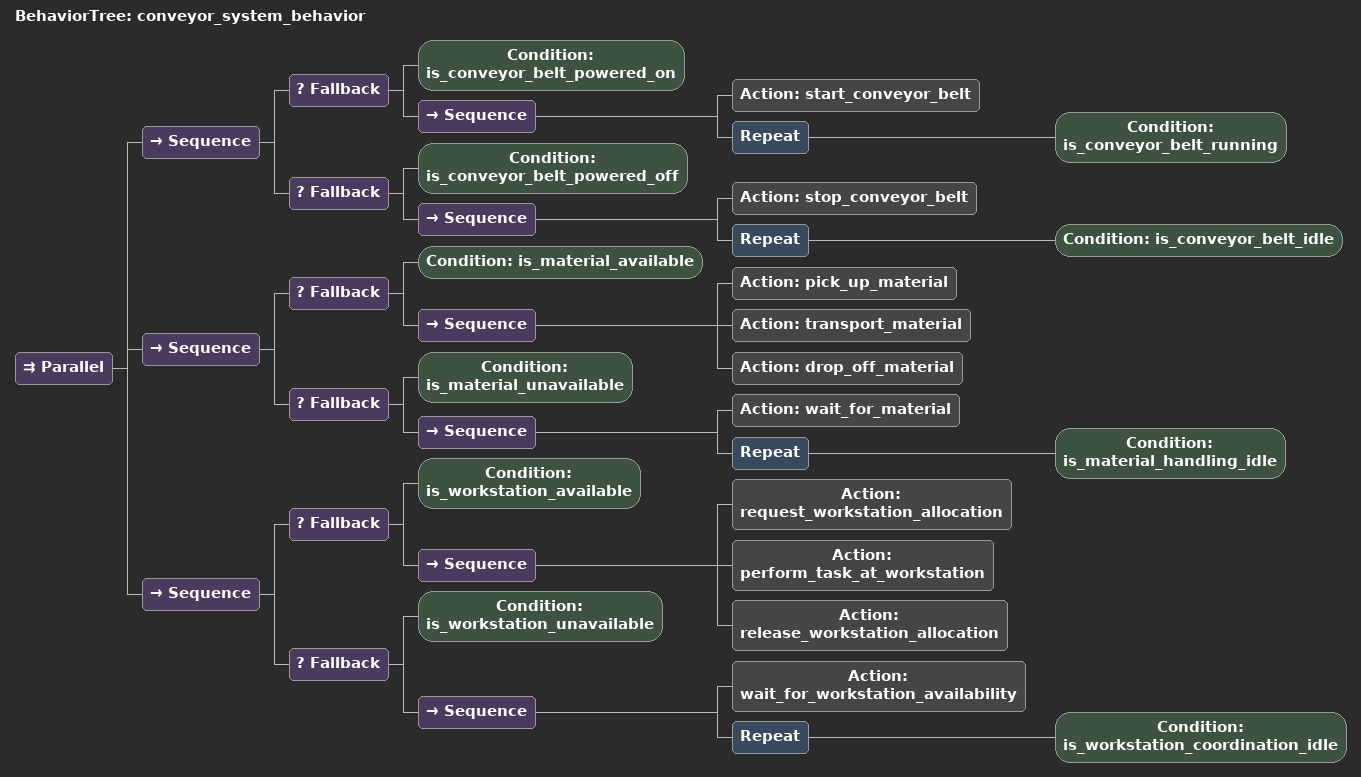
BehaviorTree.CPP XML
<root BTCPP_format="4">
  <BehaviorTree ID="conveyor_system_behavior">
    <Parallel>
      <Sequence>
        <Fallback>
          <Condition ID="is_conveyor_belt_powered_on"/>
          <Sequence>
            <Action ID="start_conveyor_belt"/>
            <Repeat>
              <Condition ID="is_conveyor_belt_running"/>
            </Repeat>
          </Sequence>
        </Fallback>
        <Fallback>
          <Condition ID="is_conveyor_belt_powered_off"/>
          <Sequence>
            <Action ID="stop_conveyor_belt"/>
            <Repeat>
              <Condition ID="is_conveyor_belt_idle"/>
            </Repeat>
          </Sequence>
        </Fallback>
      </Sequence>
      <Sequence>
        <Fallback>
          <Condition ID="is_material_available"/>
          <Sequence>
            <Action ID="pick_up_material"/>
            <Action ID="transport_material"/>
            <Action ID="drop_off_material"/>
          </Sequence>
        </Fallback>
        <Fallback>
          <Condition ID="is_material_unavailable"/>
          <Sequence>
            <Action ID="wait_for_material"/>
            <Repeat>
              <Condition ID="is_material_handling_idle"/>
            </Repeat>
          </Sequence>
        </Fallback>
      </Sequence>
      <Sequence>
        <Fallback>
          <Condition ID="is_workstation_available"/>
          <Sequence>
            <Action ID="request_workstation_allocation"/>
            <Action ID="perform_task_at_workstation"/>
            <Action ID="release_workstation_allocation"/>
          </Sequence>
        </Fallback>
        <Fallback>
          <Condition ID="is_workstation_unavailable"/>
          <Sequence>
            <Action ID="wait_for_workstation_availability"/>
            <Repeat>
              <Condition ID="is_workstation_coordination_idle"/>
            </Repeat>
          </Sequence>
        </Fallback>
      </Sequence>
    </Parallel>
  </BehaviorTree>
</root>
